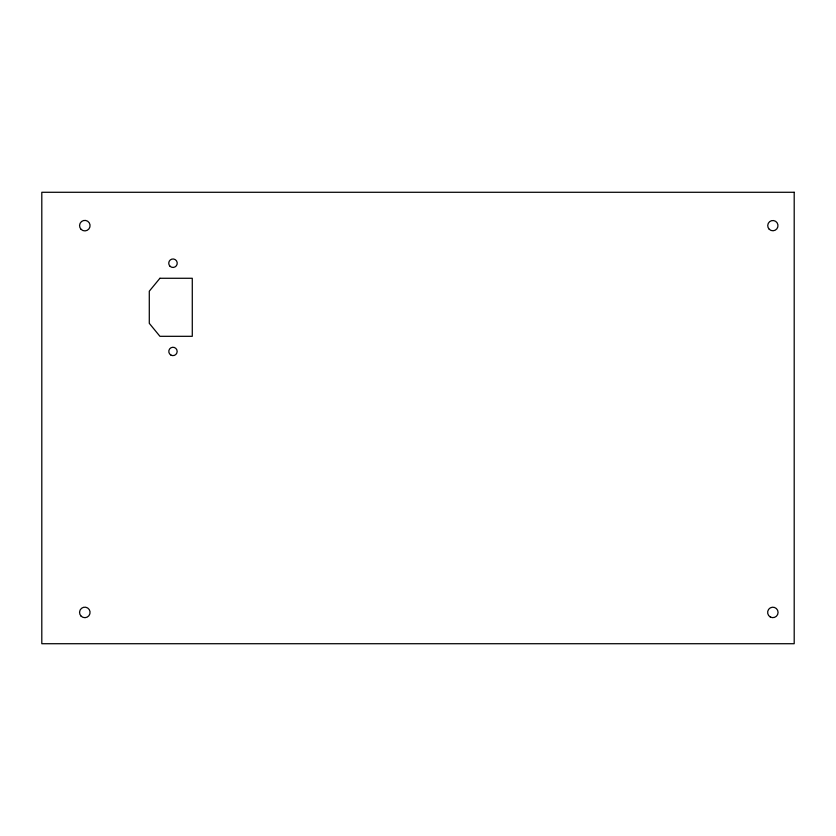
<?xml version="1.0" encoding="UTF-8"?>
<svg xmlns="http://www.w3.org/2000/svg" width="836" height="836" viewBox="0 0 836 836"><rect width="100%" height="100%" fill="white"/><g stroke="black" fill="none" stroke-linecap="round" stroke-linejoin="round"><path stroke-width="1.25" d="M159.937 278.273L149.289 291.189L149.289 323.344L159.937 336.312L192.28 336.312L192.28 278.273L159.937 278.273M794.2 192.28L41.8 192.28L41.8 643.72L794.2 643.72L794.2 192.28M81.092 616.142A5.267 5.267 0 0 0 89.901 613.781A5.267 5.267 0 0 0 83.454 607.333A5.267 5.267 0 0 0 81.092 616.142M770.249 616.947A5.215 5.215 0 0 0 778.076 612.422A5.215 5.215 0 0 0 770.249 607.897A5.215 5.215 0 0 0 770.249 616.947M769.224 229.263A5.131 5.131 0 0 0 777.814 226.964A5.131 5.131 0 0 0 771.534 220.683A5.131 5.131 0 0 0 769.224 229.263M81.092 229.357A5.267 5.267 0 0 0 89.901 227.005A5.267 5.267 0 0 0 83.454 220.558A5.267 5.267 0 0 0 81.092 229.357M169.98 266.214A4.253 4.253 0 0 0 177.086 264.312A4.253 4.253 0 0 0 171.882 259.108A4.253 4.253 0 0 0 169.98 266.214M170.889 355.06A4.18 4.18 0 0 0 177.159 351.444A4.18 4.18 0 0 0 170.889 347.818A4.18 4.18 0 0 0 170.889 355.06"/></g></svg>
